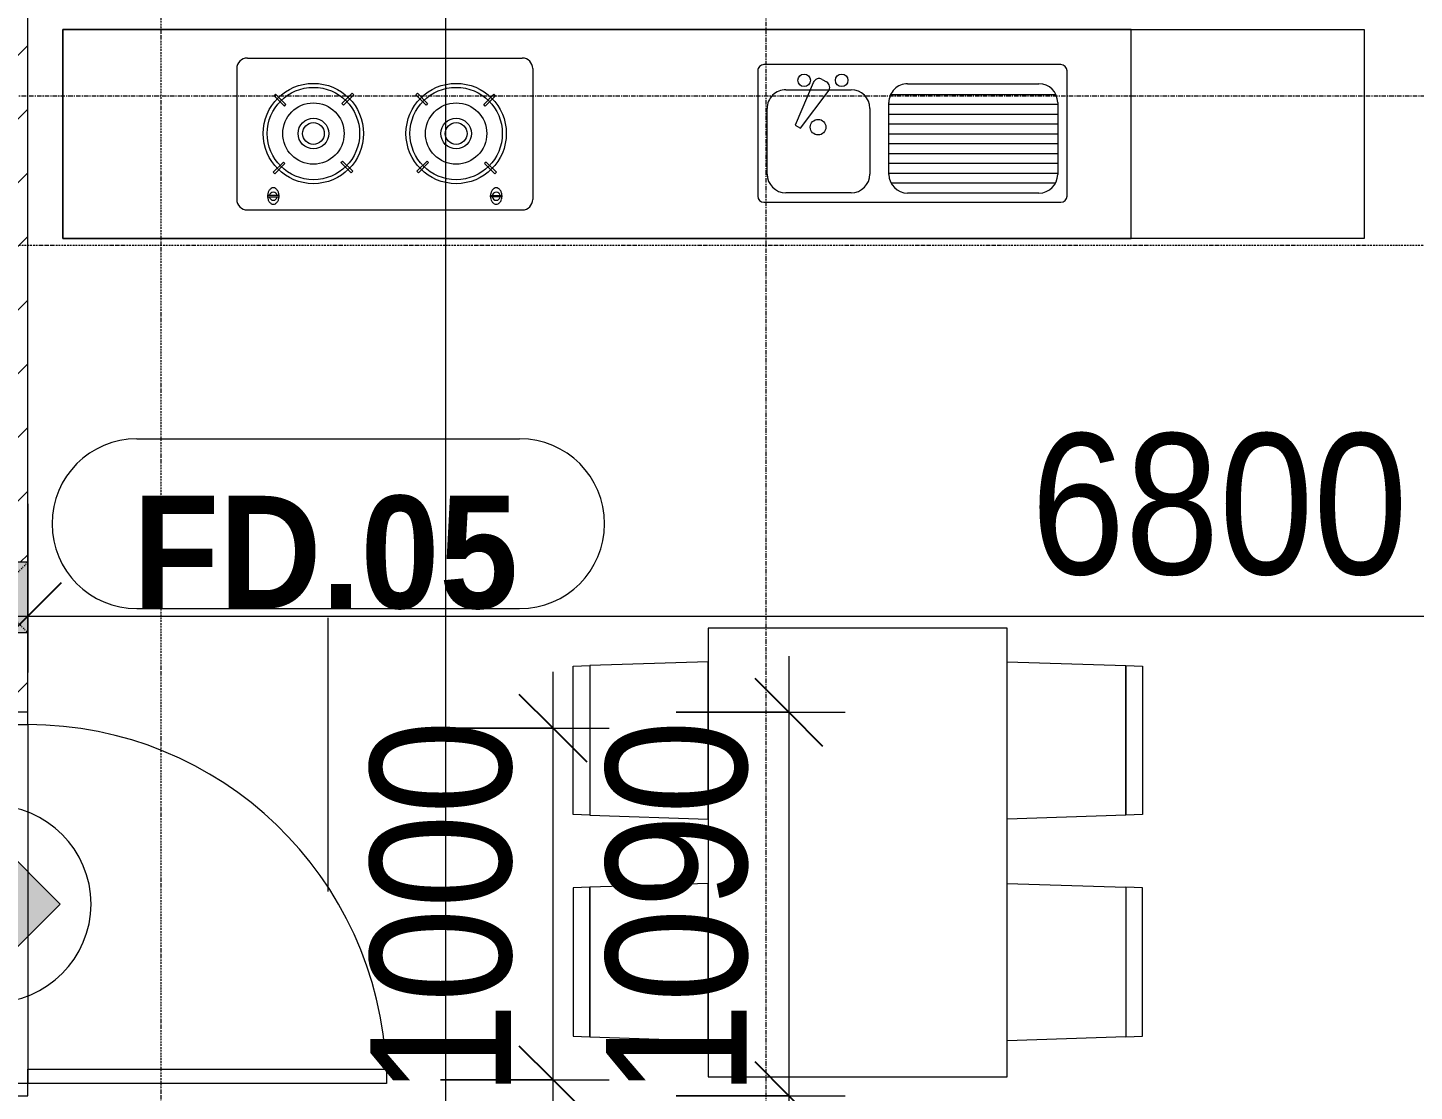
# Model space of a CAD drawing. Header units: millimetres. Extents: x 1591 to 239243, y -15958 to 82755.
# Drawn here: x 148751 to 152694, y 70208 to 73232 of the extents above; entities that cross this region are included whole.
import ezdxf

# ---------------------------------------------------------------- set-up
doc = ezdxf.new("R2010")
doc.units = ezdxf.units.MM
for name, pattern in [('Dash Dot 3_16_', [7.9375, 4.7625, -1.5875, 0, -1.5875]), ('Dash_2_', [6, 3, -3]), ('Grid Line', [22.225, 12.7, -3.175, 3.175, -3.175])]:
    doc.linetypes.add(name, pattern=pattern)
for name, color, linetype, lineweight in [('0-1', 250, 'Continuous', 5), ('A-ANNO-DIMS', 211, 'Continuous', 9), ('A-ANNO-DIMS-160', 211, 'Continuous', 9), ('A-ANNO-NOTE', 131, 'Continuous', 9), ('A-DETL-GENF-2', 10, 'Continuous', 9), ('A-DOOR-3', 10, 'Continuous', 9), ('A-DOOR-FRAM-1', 10, 'Continuous', 9), ('A-DOOR-IDEN', 31, 'Continuous', 9), ('A-FLOR-2', 9, 'Continuous', 9), ('A-WALL', 113, 'Continuous', 9), ('A-WALL-3', 113, 'Continuous', 18), ('A-WALL-PATT-2', 111, 'Continuous', 9), ('G-ANNO-SYMB-1', 111, 'Dash Dot 3_16_', 18), ('I-FURN', 30, 'Continuous', 9), ('I-FURN-1', 254, 'Continuous', 9), ('S-COLS', 52, 'Continuous', 9), ('S-COLS-6', 52, 'Continuous', 18), ('S-COLS-HDLN', 52, 'Dash_2_', 9), ('S-GRID-1', 1, 'Grid Line', 9)]:
    doc.layers.add(name, color=color, linetype=linetype, lineweight=lineweight)
doc.styles.add('Arial_B_4', font='arialbd_0.ttf', dxfattribs={"width": 0.9, "height": 320})
doc.styles.add('UTM Avo', font='UTM Avo.ttf', dxfattribs={"width": 0.9, "height": 400})
doc.dimstyles.new('1_Dim_chi_tiet_2_5', dxfattribs={"dimscale": 304.8, "dimtxt": 399.720379, "dimasz": 0.629921, "dimexe": 0.524934, "dimexo": 0.0625, "dimgap": 0.052493, "dimtad": 1, "dimdec": 0, "dimrnd": 5, "dimzin": 0, "dimdsep": 46, "dimtxsty": 'UTM Avo', "dimblk1": 'OBLIQUE', "dimblk2": 'OBLIQUE', "dimsah": 1, "dimcen": 0.09, "dimdle": 0.524934, "dimazin": 0, "dimtfac": 1, "dimtdec": 4, "dimtix": 1, "dimtmove": 0, "dimatfit": 3, "dimfxl": 1.049869, "dimfxlon": 1, "dimtvp": 1, "dimtolj": 1, "dimtzin": 0, "dimarcsym": 2})

# ---------------------------------------------------------------- blocks, each defined once
blk = doc.blocks.new('HE BEP A1 - HE BEP A 2-901225-TKCS_MB TẦNG 5')
at = {"layer": 'I-FURN'}
for p, q in [((0, 0), (662.4, 0)), ((0, -594.4), (0, 0)), ((662.4, 0), (662.4, -594.4)), ((662.4, 0), (662.4, -594.4)), ((3700, 0), (662.4, 0)), ((3700, -594.4), (3700, 0)), ((3700, -594.4), (3700, 0)), ((1706.9, -103.2), (862.4, -103.2)), ((2364, -483.2), (2364, -111.2)), ((3175.6, -81.2), (2394, -81.2)), ((3205.6, -483.2), (3205.6, -111.2)), ((844.9, -120.7), (844.9, -476.9)), ((877.9, -156.9), (1345.2, -156.9)), ((924.9, -128.9), (1298.3, -128.9)), ((1459, -129.9), (1644.4, -129.9)), ((1724.4, -476.9), (1724.4, -120.7)), ((2451.6, -118.3), (2484.1, -118.3)), ((2451.6, -122.3), (2451.6, -118.3)), ((2484.1, -122.3), (2451.6, -122.3)), ((2484.1, -118.3), (2484.1, -122.3)), ((3085.5, -118.3), (3085.5, -122.3)), ((3118, -118.3), (3085.5, -118.3)), ((3085.5, -122.3), (3118, -122.3)), ((3118, -122.3), (3118, -118.3)), ((871.5, -386.8), (871.5, -182.3)), ((871.5, -184.9), (1351.6, -184.9)), ((1351.6, -182.3), (1351.6, -386.8)), ((1405.6, -369.9), (1405.6, -183.2)), ((1697.8, -183.2), (1697.8, -369.9)), ((2471.8, -183.9), (2467.4, -188.3)), ((2467.4, -188.3), (2496.5, -217.4)), ((2500.9, -213), (2471.8, -183.9)), ((2689.3, -186.7), (2660.2, -215.8)), ((2664.6, -220.2), (2693.7, -191.1)), ((2693.7, -191.1), (2689.3, -186.7)), ((2875.9, -191.1), (2880.3, -186.7)), ((2905, -220.2), (2875.9, -191.1)), ((2880.3, -186.7), (2909.4, -215.8)), ((3068.7, -213), (3097.9, -183.9)), ((3102.3, -188.3), (3073.1, -217.4)), ((3097.9, -183.9), (3102.3, -188.3)), ((871.5, -212.9), (1351.6, -212.9)), ((2496.5, -217.4), (2500.9, -213)), ((2660.2, -215.8), (2664.6, -220.2)), ((2909.4, -215.8), (2905, -220.2)), ((3073.1, -217.4), (3068.7, -213)), ((871.5, -240.9), (1351.6, -240.9)), ((871.5, -268.9), (1351.6, -268.9)), ((871.5, -296.9), (1351.6, -296.9)), ((1602.7, -313.4), (1523.8, -418.4)), ((1618.1, -322.3), (1602.7, -313.4)), ((871.5, -324.9), (1351.6, -324.9)), ((871.5, -352.9), (1351.6, -352.9)), ((1566.6, -443.1), (1618.1, -322.3)), ((871.5, -380.9), (1351.6, -380.9)), ((2470.1, -405.9), (2499.2, -376.7)), ((2503.6, -381.1), (2474.5, -410.3)), ((2499.2, -376.7), (2503.6, -381.1)), ((2663, -383.9), (2667.3, -379.5)), ((2692.1, -413), (2663, -383.9)), ((2667.3, -379.5), (2696.5, -408.6)), ((2902.3, -379.5), (2873.2, -408.6)), ((2877.5, -413), (2906.7, -383.9)), ((2906.7, -383.9), (2902.3, -379.5)), ((3070.4, -376.7), (3066, -381.1)), ((3066, -381.1), (3095.1, -410.3)), ((3099.5, -405.9), (3070.4, -376.7)), ((876.4, -408.9), (1346.8, -408.9)), ((1644.4, -423.2), (1459, -423.2)), ((2474.5, -410.3), (2470.1, -405.9)), ((2696.5, -408.6), (2692.1, -413)), ((2873.2, -408.6), (2877.5, -413)), ((3095.1, -410.3), (3099.5, -405.9)), ((1298.3, -440.1), (924.9, -440.1)), ((1541.1, -452.3), (1528.6, -445.1)), ((862.4, -494.4), (1706.9, -494.4)), ((3175.6, -513.2), (2394, -513.2)), ((662.4, -594.4), (0, -594.4)), ((662.4, -594.4), (3700, -594.4))]:
    blk.add_line(p, q, dxfattribs=at)
for centre, radius in [((2581.9, -298.5), 142.6), ((2987.7, -298.5), 142.6), ((2581.9, -298.5), 131.3), ((2987.7, -298.5), 131.3), ((2581.9, -298.5), 87.2), ((2987.7, -298.5), 87.2), ((2581.9, -298.5), 43.6), ((2581.9, -298.5), 30.9), ((2987.7, -298.5), 43.6), ((2987.7, -298.5), 30.9), ((1552.8, -316.6), 22.2), ((1485.9, -449.9), 17.8), ((1592.6, -449.9), 17.8)]:
    blk.add_circle(centre, radius, dxfattribs=at)
for centre, radius, start, end in [((862.4, -120.7), 17.5, 90, 180), ((1706.9, -120.7), 17.5, 0, 90), ((2394, -111.2), 30, 90, 180), ((2485.1, -120.7), 33.5, 163.9419, 180), ((2476.6, -118.2), 24.7, 145.204, 163.9419), ((2467.8, -120.3), 11.6, 9.7177, 170.2823), ((2471.3, -114.5), 18.1, 120.7976, 145.204), ((2467.9, -108.8), 11.5, 90, 120.7976), ((2467.9, -108.8), 11.5, 59.2024, 90), ((2464.5, -114.5), 18.1, 34.796, 59.2024), ((2459.1, -118.2), 24.7, 16.0581, 34.796), ((2450.6, -120.7), 33.5, 0, 16.0581), ((3119, -120.7), 33.5, 163.9419, 180), ((3110.5, -118.2), 24.7, 145.204, 163.9419), ((3105.2, -114.5), 18.1, 120.7976, 145.204), ((3101.8, -120.3), 11.6, 9.7177, 170.2823), ((3101.8, -108.8), 11.5, 90, 120.7976), ((3101.8, -108.8), 11.5, 59.2024, 90), ((3098.4, -114.5), 18.1, 34.796, 59.2024), ((3093, -118.2), 24.7, 16.0581, 34.796), ((3084.5, -120.7), 33.5, 0, 16.0581), ((3175.6, -111.2), 30, 360, 90), ((924.9, -182.3), 53.3, 90, 180), ((1298.3, -182.3), 53.3, 0, 90), ((1459, -183.2), 53.3, 90, 180), ((1644.4, -183.2), 53.3, 0, 90), ((2485.1, -120.7), 33.5, 180, 196.0581), ((2476.6, -123.1), 24.7, 196.0581, 214.796), ((2467.8, -120.3), 11.6, 189.9102, 350.0898), ((2471.3, -126.9), 18.1, 214.796, 239.2024), ((2467.9, -132.6), 11.5, 239.2024, 270), ((2467.9, -132.6), 11.5, 270, 300.7976), ((2464.5, -126.9), 18.1, 300.7976, 325.204), ((2459.1, -123.1), 24.7, 325.204, 343.9419), ((2450.6, -120.7), 33.5, 343.9419, 0), ((3119, -120.7), 33.5, 180, 196.0581), ((3110.5, -123.1), 24.7, 196.0581, 214.796), ((3105.2, -126.9), 18.1, 214.796, 239.2024), ((3101.8, -120.3), 11.6, 189.9102, 350.0898), ((3101.8, -132.6), 11.5, 239.2024, 270), ((3101.8, -132.6), 11.5, 270, 300.7976), ((3098.4, -126.9), 18.1, 300.7976, 325.204), ((3093, -123.1), 24.7, 325.204, 343.9419), ((3084.5, -120.7), 33.5, 343.9419, 0), ((924.9, -386.8), 53.3, 180, 270), ((1298.3, -386.8), 53.3, 270, 0), ((1459, -369.9), 53.3, 180, 270), ((1644.4, -369.9), 53.3, 270, 0), ((1537.5, -429.7), 17.8, 140.5382, 240.0479), ((1549.9, -436.9), 17.8, 240.0479, 339.4621), ((862.4, -476.9), 17.5, 180, 270), ((1706.9, -476.9), 17.5, 270, 0), ((2394, -483.2), 30, 180, 270), ((3175.6, -483.2), 30, 270, 0)]:
    blk.add_arc(centre, radius, start, end, dxfattribs=at)
at = {"layer": 'I-FURN-1'}
for p, q in [((0, 0), (3700, 0)), ((0, -594.4), (0, 0)), ((3700, 0), (3700, -594.4)), ((3700, -594.4), (0, -594.4))]:
    blk.add_line(p, q, dxfattribs=at)
blk = doc.blocks.new('RES_BAN AN 1 - RES_BAN AN 1-901196-TKCS_MB TẦNG 5')
at = {"layer": 'I-FURN-1'}
for p, q in [((-425, 0), (-425, -1275)), ((425, 0), (-425, 0)), ((425, -1275), (425, 0)), ((-761.9, -113.5), (-809.6, -115.1)), ((-809.6, -115.1), (-809.6, -536.9)), ((-761.9, -113.5), (-425, -102.3)), ((-761.9, -538.5), (-761.9, -113.5)), ((-761.9, -538.5), (-761.9, -113.5)), ((-425, -102.3), (-425, -549.7)), ((425, -102.3), (425, -549.7)), ((761.9, -113.5), (425, -102.3)), ((761.9, -538.5), (761.9, -113.5)), ((761.9, -113.5), (761.9, -538.5)), ((809.6, -115.1), (761.9, -113.5)), ((809.6, -536.9), (809.6, -115.1)), ((-809.6, -536.9), (-761.9, -538.5)), ((-425, -549.7), (-761.9, -538.5)), ((425, -549.7), (761.9, -538.5)), ((761.9, -538.5), (809.6, -536.9)), ((-809.6, -745.3), (-761.9, -743.8)), ((-809.6, -1167.2), (-809.6, -745.3)), ((-761.9, -743.8), (-425, -732.5)), ((-761.9, -1168.8), (-761.9, -743.8)), ((-761.9, -743.8), (-761.9, -1168.8)), ((-425, -732.5), (-425, -1180)), ((425, -732.5), (425, -1180)), ((761.9, -743.8), (425, -732.5)), ((761.9, -743.8), (809.6, -745.3)), ((761.9, -1168.8), (761.9, -743.8)), ((761.9, -1168.8), (761.9, -743.8)), ((809.6, -745.3), (809.6, -1167.2)), ((-761.9, -1168.8), (-809.6, -1167.2)), ((-425, -1180), (-761.9, -1168.8)), ((425, -1180), (761.9, -1168.8)), ((809.6, -1167.2), (761.9, -1168.8)), ((-425, -1275), (425, -1275))]:
    blk.add_line(p, q, dxfattribs=at)
blk = doc.blocks.new('NCV_TKTC_TANG 5_rvt-1-TKCS_MB TẦNG 5')
at = {"layer": 'A-FLOR-2'}
blk.add_line((46752.6, 71250.3), (46752.6, 70230.3), dxfattribs=at)
at = {"layer": 'I-FURN-1', "rotation": 180}
for name, p in [('HE BEP A1 - HE BEP A 2-901225-TKCS_MB TẦNG 5', (50552.6, 72632.6)), ('RES_BAN AN 1 - RES_BAN AN 1-901196-TKCS_MB TẦNG 5', (49112.6, 70249.3))]:
    blk.add_blockref(name, p, dxfattribs=at)
blk = doc.blocks.new('G1_SOF - BO TRU - 200x200-3055083-TKCS_MB TẦNG 5')
at = {"layer": 'S-COLS'}
blk.add_hatch(color=256, dxfattribs=at).paths.add_polyline_path([(100, -100), (100, 100), (-100, 100), (-100, -100), (8.4, -100)])
at = {"layer": 'S-COLS-6'}
for p, q in [((100, 100), (-100, 100)), ((-100, 100), (-100, -100)), ((100, -100), (100, 100)), ((-100, -100), (100, -100))]:
    blk.add_line(p, q, dxfattribs=at)
at = {"layer": 'S-COLS-HDLN'}
for p, q in [((100, 100), (-100, -100)), ((-100, 100), (100, -100))]:
    blk.add_line(p, q, dxfattribs=at)
blk = doc.blocks.new('FD_05 - FD_05-1000x2200mm-835434-TKCS_MB TẦNG 5')
at = {"layer": 'A-DETL-GENF-2'}
for p, q in [((470, 100), (470, 1120)), ((470, 1120), (510, 1120)), ((510, 1120), (510, 100)), ((510, 100), (470, 100))]:
    blk.add_line(p, q, dxfattribs=at)
blk.add_arc((510, 100), 1020, 92.2475, 180, dxfattribs=at)
at = {"layer": 'A-DOOR-FRAM-1'}
for p, q in [((-510, 100), (-545, 100)), ((-545, 100), (-545, -100)), ((-510, 60), (-510, 100)), ((545, 100), (510, 100)), ((510, 100), (510, 60)), ((545, -100), (545, 100)), ((-500, 60), (-510, 60)), ((-500, -100), (-500, 60)), ((510, 60), (500, 60)), ((500, 60), (500, -100)), ((-545, -100), (-500, -100)), ((500, -100), (545, -100))]:
    blk.add_line(p, q, dxfattribs=at)
blk = doc.blocks.new('DIMBLOCK38-TKCS_MB TẦNG 5')
at = {"layer": 'A-ANNO-DIMS-160'}
for p, q in [((148751.4, 71878.5), (148751.4, 71398.5)), ((148751.4, 71558.5), (148751.4, 71878.5)), ((155551.4, 71878.5), (155551.4, 71398.5)), ((155551.4, 71558.5), (155551.4, 71878.5)), ((148591.4, 71558.5), (155711.4, 71558.5))]:
    blk.add_line(p, q, dxfattribs=at)
at = {"layer": 'A-ANNO-DIMS-160', "lineweight": 25}
for p, q in [((148751.4, 71558.5), (148847.4, 71654.5)), ((155551.4, 71558.5), (155647.4, 71654.5)), ((148751.4, 71558.5), (148655.4, 71462.5)), ((155551.4, 71558.5), (155455.4, 71462.5))]:
    blk.add_line(p, q, dxfattribs=at)
at = {"layer": 'A-ANNO-DIMS-160', "color": 0, "insert": (151603.6, 72078.1), "char_height": 400, "width": 1314.636, "attachment_point": 1, "line_spacing_factor": 1.110334, "style": 'UTM Avo'}
blk.add_mtext('6800', dxfattribs=at)
blk = doc.blocks.new('_Oblique')
at = {"color": 0, "linetype": 'ByBlock', "lineweight": -2}
blk.add_line((-0.5, -0.5), (0.5, 0.5), dxfattribs=at)
blk = doc.blocks.new('DIMBLOCK39-TKCS_MB TẦNG 5')
at = {"layer": 'A-ANNO-DIMS-160'}
for p, q in [((149939.5, 78196.9), (149939.5, 69876.9)), ((150259.5, 78036.9), (149779.5, 78036.9)), ((149939.5, 78036.9), (150259.5, 78036.9)), ((150259.5, 70036.9), (149779.5, 70036.9)), ((149939.5, 70036.9), (150259.5, 70036.9))]:
    blk.add_line(p, q, dxfattribs=at)
at = {"layer": 'A-ANNO-DIMS-160', "lineweight": 25}
for p, q in [((149939.5, 78036.9), (149843.5, 78132.9)), ((149939.5, 78036.9), (150035.5, 77940.9)), ((149939.5, 70036.9), (149843.5, 70132.9)), ((149939.5, 70036.9), (150035.5, 69940.9))]:
    blk.add_line(p, q, dxfattribs=at)
at = {"layer": 'A-ANNO-DIMS-160', "color": 0, "insert": (149419.9, 73489.2), "char_height": 400, "width": 1314.636, "attachment_point": 1, "rotation": 90, "line_spacing_factor": 1.110334, "style": 'UTM Avo'}
blk.add_mtext('8000', dxfattribs=at)
blk = doc.blocks.new('DIMBLOCK179-TKCS_MB TẦNG 5')
at = {"layer": 'A-ANNO-DIMS-160'}
for p, q in [((150244.9, 70080.3), (150244.9, 71400.3)), ((149924.9, 71240.3), (150404.9, 71240.3)), ((150244.9, 71240.3), (149924.9, 71240.3)), ((149924.9, 70240.3), (150404.9, 70240.3)), ((150244.9, 70240.3), (149924.9, 70240.3))]:
    blk.add_line(p, q, dxfattribs=at)
at = {"layer": 'A-ANNO-DIMS-160', "lineweight": 25}
for p, q in [((150244.9, 71240.3), (150148.9, 71336.3)), ((150244.9, 71240.3), (150340.9, 71144.3)), ((150244.9, 70240.3), (150148.9, 70336.3)), ((150244.9, 70240.3), (150340.9, 70144.3))]:
    blk.add_line(p, q, dxfattribs=at)
at = {"layer": 'A-ANNO-DIMS-160', "color": 0, "insert": (149725.3, 70192.5), "char_height": 400, "width": 1314.636, "attachment_point": 1, "rotation": 90, "line_spacing_factor": 1.110334, "style": 'UTM Avo'}
blk.add_mtext('1000', dxfattribs=at)
blk = doc.blocks.new('DIMBLOCK180-TKCS_MB TẦNG 5')
at = {"layer": 'A-ANNO-DIMS-160'}
for p, q in [((150915.2, 71445.3), (150915.2, 70035.3)), ((150595.2, 71285.3), (151075.2, 71285.3)), ((150915.2, 71285.3), (150595.2, 71285.3)), ((150595.2, 70195.3), (151075.2, 70195.3)), ((150915.2, 70195.3), (150595.2, 70195.3))]:
    blk.add_line(p, q, dxfattribs=at)
at = {"layer": 'A-ANNO-DIMS-160', "lineweight": 25}
for p, q in [((150915.2, 71285.3), (150819.2, 71381.3)), ((150915.2, 71285.3), (151011.2, 71189.3)), ((150915.2, 70195.3), (150819.2, 70291.3)), ((150915.2, 70195.3), (151011.2, 70099.3))]:
    blk.add_line(p, q, dxfattribs=at)
at = {"layer": 'A-ANNO-DIMS-160', "color": 0, "insert": (150395.6, 70192.5), "char_height": 400, "width": 1314.636, "attachment_point": 1, "rotation": 90, "line_spacing_factor": 1.110334, "style": 'UTM Avo'}
blk.add_mtext('1090', dxfattribs=at)
blk = doc.blocks.new('STN_Door Tag - STN_Door Tag-1788670-TKCS_MB TẦNG 5')
at = {"layer": 'A-DOOR-IDEN'}
for p, q in [((-3.37, 1.495), (3.431, 1.495)), ((-3.37, -1.524), (3.431, -1.524))]:
    blk.add_line(p, q, dxfattribs=at)
for centre, start, end in [((-3.37, -0.015), 90, 270), ((3.431, -0.015), 270, 90)]:
    blk.add_arc(centre, 1.509, start, end, dxfattribs=at)
blk = doc.blocks.new('HDNDCT_GHI CHÚ CỬA CHỐNG CHÁY EI30 - HDNDCT_GHI CHÚ CỬA CHỐNG CHÁY EI30-2461928-TKCS_MB TẦNG 5')
at = {"layer": 'A-ANNO-NOTE'}
blk.add_hatch(color=256, dxfattribs=at).paths.add_polyline_path([(-1.2, 0), (0, 1.2), (1.2, 0), (0, -1.2)])
for p, q in [((0, 1.2), (-1.2, 0)), ((1.2, 0), (0, 1.2)), ((-1.2, 0), (0, -1.2)), ((0, -1.2), (1.2, 0))]:
    blk.add_line(p, q, dxfattribs=at)
for start, end in [(360, 180), (180, 360)]:
    blk.add_arc((0, 0), 1.75, start, end, dxfattribs=at)

msp = doc.modelspace()

# ---------------------------------------------------------------- hatches: boundary and pattern name
at = {"layer": 'A-WALL-PATT-2'}
h = msp.add_hatch(dxfattribs=at)
h.set_pattern_fill('FP_1', color=256, style=0, pattern_type=2)
h.set_pattern_definition([(45, (101998.83, 0), (-90.50967, 90.50967), [])])
h.paths.add_polyline_path([(148551.4, 70036.9), (148751.4, 70036.9), (148751.4, 70195.3), (148551.4, 70195.3), (148551.4, 70043.5)])
h.paths.add_polyline_path([(148551.4, 71285.3), (148751.4, 71285.3), (148751.4, 71511.9), (148551.4, 71511.9)])
h.paths.add_polyline_path([(148672.1, 71711.9), (148751.4, 71711.9), (148751.4, 74516.9), (148551.4, 74516.9), (148551.4, 71711.9), (148664, 71711.9)])

# ---------------------------------------------------------------- linework, layer by layer
at = {"layer": 'A-DOOR-IDEN'}
msp.add_line((149606, 70776.3), (149606, 71553.9), dxfattribs=at)
at = {"layer": 'A-WALL'}
msp.add_line((148751.4, 71250.3), (148751.4, 70230.3), dxfattribs=at)
at = {"layer": 'A-WALL-3'}
for p, q in [((148751.4, 71711.9), (148751.4, 74516.9)), ((148751.4, 71285.3), (148751.4, 71511.9))]:
    msp.add_line(p, q, dxfattribs=at)
at = {"layer": 'G-ANNO-SYMB-1'}
for p, q in [((149130.2, 82373.8), (149130.2, 13320.5)), ((130746.6, 72614.1), (236925.7, 72614.1))]:
    msp.add_line(p, q, dxfattribs=at)
at = {"layer": 'S-GRID-1'}
for p, q in [((150851.4, 19118.3), (150851.4, 76659.6)), ((229978.4, 73036.9), (136410.9, 73036.9))]:
    msp.add_line(p, q, dxfattribs=at)

# ---------------------------------------------------------------- block references
at = {"layer": '0-1'}
msp.add_blockref('NCV_TKTC_TANG 5_rvt-1-TKCS_MB TẦNG 5', (101998.8, 0), dxfattribs=at)
at = {"layer": 'A-ANNO-NOTE', "xscale": 160, "yscale": 160, "zscale": 160}
msp.add_blockref('HDNDCT_GHI CHÚ CỬA CHỐNG CHÁY EI30 - HDNDCT_GHI CHÚ CỬA CHỐNG CHÁY EI30-2461928-TKCS_MB TẦNG 5', (148651.4, 70740.3), dxfattribs=at)
at = {"layer": 'A-DOOR-3', "rotation": 269.9999999999999}
msp.add_blockref('FD_05 - FD_05-1000x2200mm-835434-TKCS_MB TẦNG 5', (148651.4, 70740.3), dxfattribs=at)
at = {"layer": 'A-DOOR-IDEN', "xscale": 159.9999999999999, "yscale": 159.9999999999999, "zscale": 159.9999999999999}
msp.add_blockref('STN_Door Tag - STN_Door Tag-1788670-TKCS_MB TẦNG 5', (149601.1, 71824.1), dxfattribs=at)
at = {"layer": 'S-COLS'}
msp.add_blockref('G1_SOF - BO TRU - 200x200-3055083-TKCS_MB TẦNG 5', (148651.4, 71611.9), dxfattribs=at)

# ---------------------------------------------------------------- texts
at = {"layer": 'A-DOOR-IDEN', "insert": (149597.9, 71738.8), "char_height": 320, "width": 1124.64, "attachment_point": 5, "line_spacing_factor": 0.936439, "style": 'Arial_B_4'}
msp.add_mtext('\\pt7.2,14.4,21.6,28.8,36,43.2,50.4,57.6,64.8,72,79.2,86.4,93.6,100.8,108,115.2,122.4,129.6,136.8,144,151.2,158.4,165.6,172.8,180,187.2,194.4,201.6,208.8,216,223.2,230.4;FD.05', dxfattribs=at)

# ---------------------------------------------------------------- dimensions: what is measured, and where the dimension line sits
at = {"layer": 'A-ANNO-DIMS'}
for base, p1, p2, override, picture, middle in [((149939.5, 70036.9), (150259.5, 78036.9), (150259.5, 70036.9), {"dimpost": '<>', "dimfxl": 8000}, 'DIMBLOCK39-TKCS_MB TẦNG 5', (149716.5, 74036.9)), ((150244.9, 71240.3), (149924.9, 70240.3), (149924.9, 71240.3), {"dimpost": '<>', "dimfxl": 1000}, 'DIMBLOCK179-TKCS_MB TẦNG 5', (150021.9, 70740.3)), ((150915.2, 70195.3), (150595.2, 71285.3), (150595.2, 70195.3), {"dimpost": '<>', "dimfxl": 1090}, 'DIMBLOCK180-TKCS_MB TẦNG 5', (150692.2, 70740.3))]:
    dim = msp.add_linear_dim(base=base, p1=p1, p2=p2, angle=90, dimstyle='1_Dim_chi_tiet_2_5', override=override, dxfattribs=at)
    dim.commit()
    dim.dimension.update_dxf_attribs({"geometry": picture, "text_midpoint": middle})
dim = msp.add_linear_dim(base=(155551.4, 71558.5), p1=(148751.4, 71878.5), p2=(155551.4, 71878.5), dimstyle='1_Dim_chi_tiet_2_5', override={"dimpost": '<>', "dimfxl": 6800}, dxfattribs=at)
dim.commit()
dim.dimension.update_dxf_attribs({"geometry": 'DIMBLOCK38-TKCS_MB TẦNG 5', "text_midpoint": (152151.4, 71781.5)})

doc.saveas('drawing.dxf')
